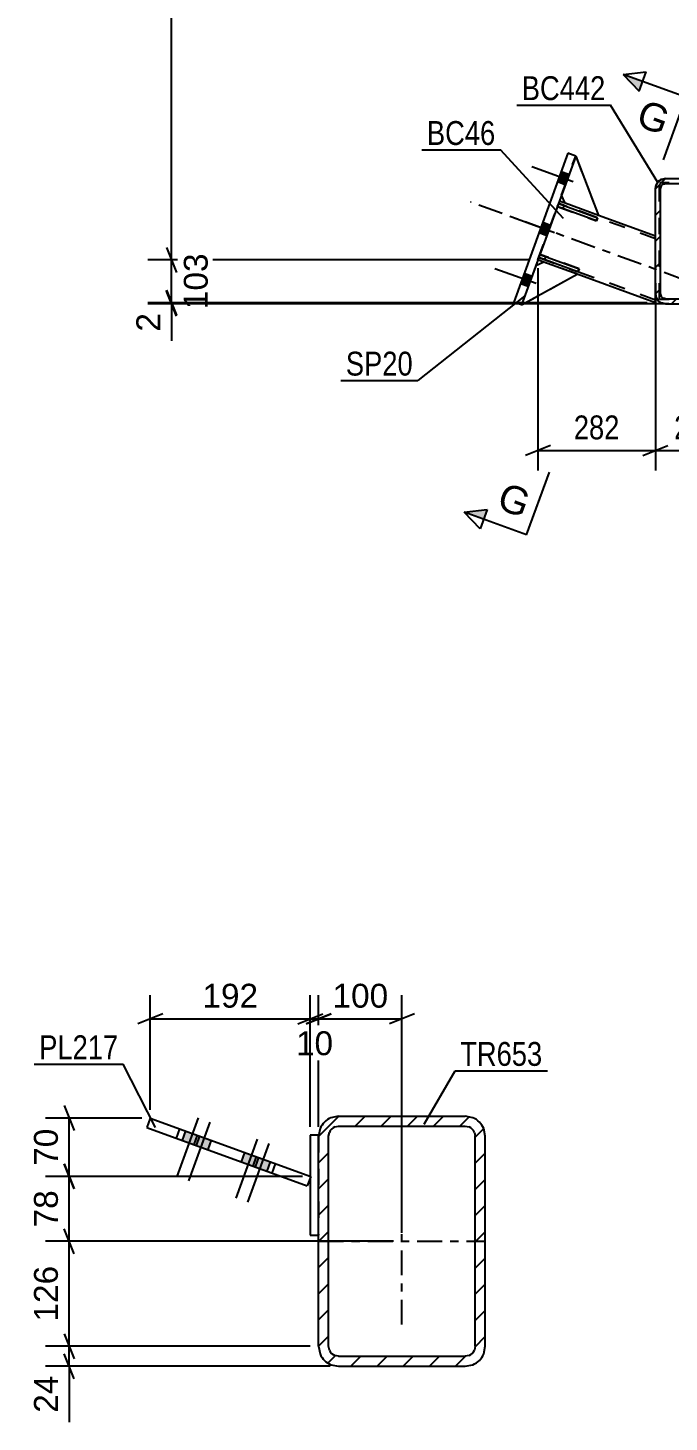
# Model space of a CAD drawing. Header units: millimetres. Extents: x 0 to 1189, y 0 to 841.
# Drawn here: x 488.9 to 565.9, y 375.9 to 543.2 of the extents above; entities that cross this region are included whole.
import ezdxf

# ---------------------------------------------------------------- set-up
doc = ezdxf.new("R2010")
doc.units = ezdxf.units.MM
doc.linetypes.add('DXK_LINE_DOT2', pattern=[3.9198, 1.9599, -1.9599])
doc.linetypes.add('DXK_LINE_DOT3', pattern=[5.9187, 2.979, -0.9799, 0.9799, -0.9799])
doc.styles.add('Arial', font='arial.ttf', dxfattribs={"height": 0.2})
doc.styles.add('Arial Narrow', font='ARIALN.TTF', dxfattribs={"height": 0.2})

# ---------------------------------------------------------------- blocks, each defined once
blk = doc.blocks.new('Part-348435271-11978 - 11896')
at = {"color": 7, "linetype": 'DXK_LINE_DOT2'}
for p, q in [((552.98, 523.1), (554.69, 527.8)), ((554.69, 527.8), (557.42, 520.69)), ((553.42, 522.14), (552.98, 523.1)), ((557.42, 520.69), (553.42, 522.14))]:
    blk.add_line(p, q, dxfattribs=at)
blk = doc.blocks.new('Part-348435271-11906 - 11896')
at = {"linetype": 'Continuous'}
h = blk.add_hatch(dxfattribs=at)
h.set_pattern_fill('', scale=0.7, style=0, pattern_type=0)
h.set_pattern_definition([(45, (564.25, 511.2994), (-1.57154, 1.57154), [])])
h.paths.add_polyline_path([(564.25, 523.9), (564.25, 511.3), (564.34, 510.84), (564.6, 510.45), (564.99, 510.19), (565.45, 510.1), (573.05, 510.1), (573.51, 510.19), (573.9, 510.45), (574.16, 510.84), (574.25, 511.3), (574.25, 523.9), (574.16, 524.36), (573.9, 524.75), (573.51, 525.01), (573.05, 525.1), (565.45, 525.1), (564.99, 525.01), (564.6, 524.75), (564.34, 524.36)])
h.paths.add_polyline_path([(565.03, 524.32), (565.22, 524.45), (565.45, 524.5), (573.05, 524.5), (573.28, 524.45), (573.47, 524.32), (573.6, 524.13), (573.65, 523.9), (573.65, 511.3), (573.6, 511.07), (573.47, 510.88), (573.28, 510.75), (573.05, 510.7), (565.45, 510.7), (565.22, 510.75), (565.03, 510.88), (564.9, 511.07), (564.85, 511.3), (564.85, 523.9), (564.9, 524.13)])
at = {"color": 7, "linetype": 'DXK_LINE_DOT2'}
for p, q in [((564.25, 523.9), (564.34, 524.36)), ((564.25, 511.3), (564.25, 523.9)), ((564.9, 524.13), (564.85, 523.9)), ((564.85, 511.3), (564.85, 523.9)), ((564.99, 525.01), (565.45, 525.1)), ((565.45, 524.5), (565.22, 524.45)), ((565.45, 525.1), (573.05, 525.1)), ((565.45, 524.5), (573.05, 524.5)), ((573.05, 525.1), (573.51, 525.01)), ((573.28, 524.45), (573.05, 524.5)), ((573.65, 523.9), (573.6, 524.13)), ((573.65, 511.3), (573.65, 523.9)), ((574.16, 524.36), (574.25, 523.9)), ((574.25, 511.3), (574.25, 523.9)), ((564.34, 510.84), (564.25, 511.3)), ((564.85, 511.3), (564.9, 511.07)), ((565.45, 510.1), (564.99, 510.19)), ((565.22, 510.75), (565.45, 510.7)), ((565.45, 510.7), (573.05, 510.7)), ((565.45, 510.1), (573.05, 510.1)), ((573.05, 510.7), (573.28, 510.75)), ((573.51, 510.19), (573.05, 510.1)), ((573.6, 511.07), (573.65, 511.3)), ((574.25, 511.3), (574.16, 510.84))]:
    blk.add_line(p, q, dxfattribs=at)
at = {"color": 2, "linetype": 'Continuous'}
for p, q in [((564.34, 524.36), (564.25, 523.9)), ((564.25, 511.3), (564.25, 523.9)), ((564.85, 523.9), (564.9, 524.13)), ((564.85, 511.3), (564.85, 523.9)), ((565.45, 525.1), (564.99, 525.01)), ((565.22, 524.45), (565.45, 524.5)), ((565.45, 525.1), (573.05, 525.1)), ((565.45, 524.5), (573.05, 524.5)), ((573.51, 525.01), (573.05, 525.1)), ((573.05, 524.5), (573.28, 524.45)), ((573.6, 524.13), (573.65, 523.9)), ((573.65, 511.3), (573.65, 523.9)), ((574.25, 523.9), (574.16, 524.36)), ((574.25, 511.3), (574.25, 523.9)), ((564.25, 511.3), (564.34, 510.84)), ((564.9, 511.07), (564.85, 511.3)), ((564.99, 510.19), (565.45, 510.1)), ((565.45, 510.7), (565.22, 510.75)), ((565.45, 510.7), (573.05, 510.7)), ((565.45, 510.1), (573.05, 510.1)), ((573.28, 510.75), (573.05, 510.7)), ((573.05, 510.1), (573.51, 510.19)), ((573.65, 511.3), (573.6, 511.07)), ((574.16, 510.84), (574.25, 511.3))]:
    blk.add_line(p, q, dxfattribs=at)
at = {"color": 7, "linetype": 'DXK_LINE_DOT3'}
blk.add_line((569.25, 517.6), (569.25, 517.6), dxfattribs=at)
at = {"color": 7, "linetype": 'DXK_LINE_DOT2'}
for centre, radius, start, end in [((565.45, 523.9), 1.2, 112.5, 157.5), ((565.45, 523.9), 0.6, 112.5, 157.5), ((573.05, 523.9), 0.6, 22.5, 67.5), ((573.05, 523.9), 1.2, 22.5, 67.5), ((565.45, 511.3), 1.2, 202.5, 247.5), ((565.45, 511.3), 0.6, 202.5, 247.5), ((573.05, 511.3), 0.6, 292.5, 337.5), ((573.05, 511.3), 1.2, 292.5, 337.5)]:
    blk.add_arc(centre, radius, start, end, dxfattribs=at)
at = {"color": 2, "linetype": 'Continuous'}
for centre, radius, start, end in [((565.45, 523.9), 1.2, 112.5, 157.5), ((565.45, 523.9), 0.6, 112.5, 157.5), ((573.05, 523.9), 0.6, 22.5, 67.5), ((573.05, 523.9), 1.2, 22.5, 67.5), ((565.45, 511.3), 1.2, 202.5, 247.5), ((565.45, 511.3), 0.6, 202.5, 247.5), ((573.05, 511.3), 0.6, 292.5, 337.5), ((573.05, 511.3), 1.2, 292.5, 337.5)]:
    blk.add_arc(centre, radius, start, end, dxfattribs=at)
blk = doc.blocks.new('Part-348435271-11976 - 11896')
at = {"color": 7, "linetype": 'DXK_LINE_DOT2'}
for p, q in [((550.86, 515.09), (549.9, 514.64)), ((554.85, 513.64), (550.86, 515.09)), ((549.9, 514.64), (548.19, 509.95)), ((548.19, 509.95), (554.85, 513.64))]:
    blk.add_line(p, q, dxfattribs=at)
blk = doc.blocks.new('Part-348435271-11977 - 11896')
at = {"color": 2, "linetype": 'Continuous'}
for p, q in [((550.86, 515.09), (549.9, 514.64)), ((554.85, 513.64), (550.86, 515.09)), ((548.19, 509.95), (554.85, 513.64))]:
    blk.add_line(p, q, dxfattribs=at)
at = {"color": 7, "linetype": 'DXK_LINE_DOT2'}
blk.add_line((549.9, 514.64), (548.19, 509.95), dxfattribs=at)
blk = doc.blocks.new('Part-348435271-11979 - 11896')
at = {"color": 7, "linetype": 'DXK_LINE_DOT2'}
blk.add_line((552.98, 523.1), (554.69, 527.8), dxfattribs=at)
at = {"color": 2, "linetype": 'Continuous'}
for p, q in [((554.69, 527.8), (557.42, 520.69)), ((553.42, 522.14), (552.98, 523.1)), ((557.42, 520.69), (553.42, 522.14))]:
    blk.add_line(p, q, dxfattribs=at)
blk = doc.blocks.new('Part-348435271-11980 - 11896')
at = {"color": 7, "linetype": 'DXK_LINE_DOT2'}
for p, q in [((550.39, 516.01), (550.26, 515.63)), ((550.26, 515.63), (554.96, 513.92)), ((555.09, 514.3), (550.39, 516.01)), ((550.96, 515.38), (551.1, 515.75)), ((554.96, 513.92), (555.09, 514.3))]:
    blk.add_line(p, q, dxfattribs=at)
blk = doc.blocks.new('Part-348435271-11916 - 11896')
at = {"color": 7, "linetype": 'DXK_LINE_DOT3'}
blk.add_line((573.65, 510.79), (542.04, 522.29), dxfattribs=at)
at = {"color": 7, "linetype": 'DXK_LINE_DOT2'}
for p, q in [((550.15, 515.35), (552.72, 522.4)), ((564.25, 517.88), (552.62, 522.12)), ((557.42, 520.69), (553.42, 522.14)), ((564.25, 511.3), (564.25, 518.2)), ((564.25, 517.86), (564.25, 517.88)), ((564.25, 510.54), (550.26, 515.63)), ((554.85, 513.64), (550.86, 515.09)), ((564.25, 510.54), (564.25, 510.86))]:
    blk.add_line(p, q, dxfattribs=at)
at = {"color": 2, "linetype": 'Continuous'}
for p, q in [((553.42, 522.14), (552.72, 522.4)), ((564.25, 518.2), (557.42, 520.69)), ((550.86, 515.09), (550.15, 515.35)), ((564.25, 510.22), (554.85, 513.64)), ((564.25, 510.22), (564.25, 511.3))]:
    blk.add_line(p, q, dxfattribs=at)
blk = doc.blocks.new('Part-348435271-11981 - 11896')
at = {"color": 7, "linetype": 'DXK_LINE_DOT2'}
for p, q in [((552.62, 522.12), (552.48, 521.74)), ((557.32, 520.41), (552.62, 522.12)), ((553.19, 521.48), (553.32, 521.86)), ((552.48, 521.74), (557.18, 520.03)), ((557.18, 520.03), (557.32, 520.41))]:
    blk.add_line(p, q, dxfattribs=at)
blk = doc.blocks.new('Part-348435271-11982 - 11896')
at = {"color": 2, "linetype": 'Continuous'}
for p, q in [((550.39, 516.01), (550.26, 515.63)), ((554.96, 513.92), (550.26, 515.63)), ((550.39, 516.01), (555.09, 514.3)), ((555.09, 514.3), (554.96, 513.92))]:
    blk.add_line(p, q, dxfattribs=at)
at = {"color": 7, "linetype": 'DXK_LINE_DOT2'}
blk.add_line((550.96, 515.38), (551.1, 515.75), dxfattribs=at)
blk = doc.blocks.new('Part-348435271-11938 - 11896')
at = {"color": 2, "linetype": 'Continuous'}
for p, q in [((553.75, 528.14), (547.25, 510.29)), ((554.69, 527.8), (548.19, 509.95)), ((554.69, 527.8), (553.75, 528.14)), ((548.19, 509.95), (547.25, 510.29))]:
    blk.add_line(p, q, dxfattribs=at)
blk = doc.blocks.new('Part-348435271-11983 - 11896')
at = {"color": 2, "linetype": 'Continuous'}
for p, q in [((552.62, 522.12), (552.48, 521.74)), ((552.62, 522.12), (557.32, 520.41)), ((557.18, 520.03), (552.48, 521.74)), ((557.32, 520.41), (557.18, 520.03))]:
    blk.add_line(p, q, dxfattribs=at)
at = {"color": 7, "linetype": 'DXK_LINE_DOT2'}
blk.add_line((553.19, 521.48), (553.32, 521.86), dxfattribs=at)
blk = doc.blocks.new('Bolt-348435271-11987 - 11896')
at = {"linetype": 'Continuous'}
for points in [[(553.44, 524.37), (553.88, 525.59), (552.94, 525.93), (552.5, 524.71)], [(553.44, 524.37), (553.88, 525.59), (552.94, 525.93), (552.5, 524.71)], [(553.44, 524.37), (553.88, 525.59), (552.94, 525.93), (552.5, 524.71)], [(551.22, 518.26), (551.66, 519.48), (550.72, 519.83), (550.28, 518.6)], [(551.22, 518.26), (551.66, 519.48), (550.72, 519.83), (550.28, 518.6)], [(548.99, 512.15), (549.44, 513.38), (548.5, 513.72), (548.05, 512.5)], [(548.99, 512.15), (549.44, 513.38), (548.5, 513.72), (548.05, 512.5)], [(548.99, 512.15), (549.44, 513.38), (548.5, 513.72), (548.05, 512.5)]]:
    blk.add_hatch(color=1, dxfattribs=at).paths.add_polyline_path(points)
at = {"color": 1, "linetype": 'Continuous'}
for p, q in [((554.37, 524.72), (549.43, 526.52)), ((554.37, 524.72), (549.43, 526.52)), ((554.37, 524.72), (549.43, 526.52)), ((553.88, 525.59), (552.94, 525.93)), ((553.88, 525.59), (552.94, 525.93)), ((553.88, 525.59), (552.94, 525.93)), ((553.44, 524.37), (552.5, 524.71)), ((553.44, 524.37), (552.5, 524.71)), ((553.44, 524.37), (552.5, 524.71)), ((552.14, 518.62), (547.21, 520.41)), ((552.14, 518.62), (547.21, 520.41)), ((551.22, 518.26), (550.28, 518.6)), ((551.22, 518.26), (550.28, 518.6)), ((551.66, 519.48), (550.72, 519.83)), ((551.66, 519.48), (550.72, 519.83)), ((549.92, 512.51), (544.99, 514.3)), ((549.92, 512.51), (544.99, 514.3)), ((549.92, 512.51), (544.99, 514.3)), ((549.44, 513.38), (548.5, 513.72)), ((549.44, 513.38), (548.5, 513.72)), ((549.44, 513.38), (548.5, 513.72)), ((548.99, 512.15), (548.05, 512.5)), ((548.99, 512.15), (548.05, 512.5)), ((548.99, 512.15), (548.05, 512.5))]:
    blk.add_line(p, q, dxfattribs=at)
blk = doc.blocks.new('Part-348435271-23889 - 11896')
at = {"color": 7, "linetype": 'DXK_LINE_DOT2'}
for p, q in [((564.75, 510.6), (564.75, 524.6)), ((573.75, 524.6), (564.75, 524.6)), ((573.75, 510.6), (573.75, 524.6)), ((573.75, 510.6), (564.75, 510.6))]:
    blk.add_line(p, q, dxfattribs=at)
blk = doc.blocks.new('Bolt-348435271-16182 - 16090')
at = {"linetype": 'Continuous'}
for points in [[(507.42, 409.75), (509.11, 409.14), (509.52, 410.27), (507.83, 410.88)], [(508.82, 409.24), (510.51, 408.63), (510.93, 409.75), (509.23, 410.37)], [(514.51, 407.17), (516.2, 406.56), (516.61, 407.68), (514.92, 408.3)], [(515.91, 406.66), (517.61, 406.05), (518.02, 407.17), (516.33, 407.79)]]:
    blk.add_hatch(color=1, dxfattribs=at).paths.add_polyline_path(points)
at = {"color": 1, "linetype": 'Continuous'}
for p, q in [((509.36, 412.45), (506.79, 405.4)), ((510.76, 411.94), (508.2, 404.89)), ((507.83, 410.88), (507.42, 409.75)), ((509.23, 410.37), (508.82, 409.24)), ((509.52, 410.27), (509.11, 409.14)), ((510.93, 409.75), (510.51, 408.63)), ((516.45, 409.87), (513.89, 402.82)), ((514.92, 408.3), (514.51, 407.17)), ((517.85, 409.36), (515.29, 402.31)), ((516.33, 407.79), (515.91, 406.66)), ((516.61, 407.68), (516.2, 406.56)), ((518.02, 407.17), (517.61, 406.05))]:
    blk.add_line(p, q, dxfattribs=at)
blk = doc.blocks.new('Part-348435271-16135 - 16090')
at = {"color": 2, "linetype": 'Continuous'}
for p, q in [((523.82, 410.37), (522.82, 410.37)), ((522.82, 410.37), (522.82, 398.37)), ((523.82, 410.37), (523.82, 410.24)), ((522.82, 398.37), (523.82, 398.37))]:
    blk.add_line(p, q, dxfattribs=at)
at = {"color": 7, "linetype": 'DXK_LINE_DOT2'}
blk.add_line((523.82, 410.24), (523.82, 398.37), dxfattribs=at)
blk = doc.blocks.new('Part-348435271-16145 - 16090')
at = {"linetype": 'Continuous'}
h = blk.add_hatch(dxfattribs=at)
h.set_pattern_fill('', scale=0.7, style=0, pattern_type=0)
h.set_pattern_definition([(45, (543.6406, 411.163), (-1.57154, 1.57154), [])])
h.paths.add_polyline_path([(543.82, 410.24), (543.64, 411.16), (543.12, 411.94), (542.34, 412.46), (541.42, 412.64), (526.22, 412.64), (525.3, 412.46), (524.53, 411.94), (524.01, 411.16), (523.82, 410.24), (523.82, 385.04), (524.01, 384.13), (524.53, 383.35), (525.3, 382.83), (526.22, 382.64), (541.42, 382.64), (542.34, 382.83), (543.12, 383.35), (543.64, 384.13), (543.82, 385.04)])
h.paths.add_polyline_path([(542.53, 384.59), (542.27, 384.2), (541.88, 383.94), (541.42, 383.84), (526.22, 383.84), (525.76, 383.94), (525.37, 384.2), (525.11, 384.59), (525.02, 385.04), (525.02, 410.24), (525.11, 410.7), (525.37, 411.09), (525.76, 411.35), (526.22, 411.44), (541.42, 411.44), (541.88, 411.35), (542.27, 411.09), (542.53, 410.7), (542.62, 410.24), (542.62, 385.04)])
at = {"color": 2, "linetype": 'Continuous'}
for p, q in [((526.22, 412.64), (525.3, 412.46)), ((525.76, 411.35), (526.22, 411.44)), ((526.22, 412.64), (541.42, 412.64)), ((526.22, 411.44), (541.42, 411.44)), ((542.34, 412.46), (541.42, 412.64)), ((541.42, 411.44), (541.88, 411.35)), ((524.01, 411.16), (523.82, 410.24)), ((523.82, 385.04), (523.82, 410.24)), ((525.02, 410.24), (525.11, 410.7)), ((525.02, 385.04), (525.02, 410.24)), ((542.53, 410.7), (542.62, 410.24)), ((542.62, 385.04), (542.62, 410.24)), ((543.82, 410.24), (543.64, 411.16)), ((543.82, 385.04), (543.82, 410.24)), ((523.82, 385.04), (524.01, 384.13)), ((525.11, 384.59), (525.02, 385.04)), ((542.62, 385.04), (542.53, 384.59)), ((543.64, 384.13), (543.82, 385.04)), ((526.22, 383.84), (525.76, 383.94)), ((526.22, 383.84), (541.42, 383.84)), ((541.88, 383.94), (541.42, 383.84)), ((525.3, 382.83), (526.22, 382.64)), ((526.22, 382.64), (541.42, 382.64)), ((541.42, 382.64), (542.34, 382.83))]:
    blk.add_line(p, q, dxfattribs=at)
at = {"color": 7, "linetype": 'DXK_LINE_DOT3'}
for p, q in [((533.82, 387.64), (533.82, 407.64)), ((523.82, 397.64), (543.82, 397.64))]:
    blk.add_line(p, q, dxfattribs=at)
at = {"color": 2, "linetype": 'Continuous'}
for centre, radius, start, end in [((526.22, 410.24), 2.4, 112.5, 157.5), ((541.42, 410.24), 2.4, 22.5, 67.5), ((526.22, 410.24), 1.2, 112.5, 157.5), ((541.42, 410.24), 1.2, 22.5, 67.5), ((526.22, 385.04), 2.4, 202.5, 247.5), ((526.22, 385.04), 1.2, 202.5, 247.5), ((541.42, 385.04), 1.2, 292.5, 337.5), ((541.42, 385.04), 2.4, 292.5, 337.5)]:
    blk.add_arc(centre, radius, start, end, dxfattribs=at)
blk = doc.blocks.new('Part-348435271-16152 - 16090')
at = {"color": 2, "linetype": 'Continuous'}
for p, q in [((503.6, 412.42), (503.18, 411.29)), ((503.6, 412.42), (522.87, 405.41)), ((503.18, 411.29), (522.46, 404.28)), ((507.11, 411.14), (506.7, 410.01)), ((522.87, 405.41), (522.46, 404.28))]:
    blk.add_line(p, q, dxfattribs=at)
at = {"color": 7, "linetype": 'DXK_LINE_DOT2'}
blk.add_line((518.25, 405.81), (518.66, 406.94), dxfattribs=at)
blk = doc.blocks.new('StraightDimension-348435271-15465 - 11896')
at = {"color": 7, "linetype": 'Continuous'}
for p, q in [((550.15, 514.35), (550.15, 490.08)), ((564.25, 512.55), (564.25, 490.08)), ((551.65, 493.08), (548.65, 491.88)), ((550.15, 492.48), (564.25, 492.48)), ((562.75, 491.88), (565.75, 493.08))]:
    blk.add_line(p, q, dxfattribs=at)
at = {"color": 0}
blk.add_wipeout([(560.54, 493.23), (560.54, 497.43), (553.86, 497.43), (553.86, 493.23)], dxfattribs=at)
at = {"color": 3, "style": 'Arial Narrow'}
blk.add_text('282', height=2.863, dxfattribs=at).set_placement((554.46, 493.83))
blk = doc.blocks.new('StraightDimension-348435271-15464 - 11896')
at = {"color": 7, "linetype": 'Continuous'}
for p, q in [((564.25, 512.55), (564.25, 490.08)), ((574.25, 512.55), (574.25, 490.08)), ((562.75, 491.88), (565.75, 493.08)), ((564.25, 492.48), (574.25, 492.48)), ((575.75, 493.08), (572.75, 491.88))]:
    blk.add_line(p, q, dxfattribs=at)
at = {"color": 0}
blk.add_wipeout([(572.59, 493.23), (572.59, 497.43), (565.91, 497.43), (565.91, 493.23)], dxfattribs=at)
at = {"color": 3, "style": 'Arial Narrow'}
blk.add_text('200', height=2.863, dxfattribs=at).set_placement((566.51, 493.83))
blk = doc.blocks.new('StraightDimension-348435271-15509 - 11896')
at = {"color": 7, "linetype": 'Continuous'}
for p, q in [((506.15, 515.35), (506.15, 696.2)), ((505.55, 516.85), (506.75, 513.85)), ((549.15, 515.35), (503.3, 515.35))]:
    blk.add_line(p, q, dxfattribs=at)
blk = doc.blocks.new('StraightDimension-348435271-15510 - 11896')
at = {"color": 7, "linetype": 'Continuous'}
for p, q in [((505.55, 516.85), (506.75, 513.85)), ((549.15, 515.35), (503.75, 515.35)), ((506.15, 510.22), (506.15, 515.35)), ((563.25, 510.22), (503.75, 510.22)), ((506.75, 508.72), (505.55, 511.72))]:
    blk.add_line(p, q, dxfattribs=at)
at = {"color": 0}
blk.add_wipeout([(511.09, 516.72), (506.89, 516.72), (506.89, 508.85), (511.09, 508.85)], dxfattribs=at)
at = {"color": 3, "style": 'Arial'}
blk.add_text('103', height=2.865, rotation=90.0002, dxfattribs=at).set_placement((510.5, 509.45))
blk = doc.blocks.new('StraightDimension-348435271-15511 - 11896')
at = {"color": 7, "linetype": 'Continuous'}
for p, q in [((563.25, 510.22), (503.3, 510.22)), ((565.86, 510.1), (503.3, 510.1)), ((505.55, 511.72), (506.75, 508.72)), ((506.75, 508.6), (505.55, 511.6)), ((506.15, 510.1), (506.15, 510.22))]:
    blk.add_line(p, q, dxfattribs=at)
at = {"color": 0}
blk.add_wipeout([(505.39, 509.57), (501.19, 509.57), (501.19, 506.15), (505.39, 506.15)], dxfattribs=at)
at = {"color": 7, "linetype": 'Continuous'}
blk.add_line((506.15, 510.1), (506.15, 505.63), dxfattribs=at)
blk.add_line((506.15, 510.1), (506.15, 505.63), dxfattribs=at)
at = {"color": 3, "style": 'Arial'}
blk.add_text('2', height=2.87, rotation=90.0002, dxfattribs=at).set_placement((504.8, 506.75))
blk = doc.blocks.new('StraightDimension-348435271-16822 - 16090')
at = {"color": 7, "linetype": 'Continuous'}
for p, q in [((493.26, 413.92), (494.46, 410.92)), ((502.6, 412.42), (491.01, 412.42)), ((493.86, 405.41), (493.86, 412.42)), ((494.46, 403.91), (493.26, 406.91)), ((521.87, 405.41), (491.01, 405.41))]:
    blk.add_line(p, q, dxfattribs=at)
at = {"color": 0}
blk.add_wipeout([(493.11, 411.74), (488.91, 411.74), (488.91, 406.09), (493.11, 406.09)], dxfattribs=at)
at = {"color": 3, "style": 'Arial'}
blk.add_text('70', height=2.865, rotation=90.0002, dxfattribs=at).set_placement((492.51, 406.69))
blk = doc.blocks.new('StraightDimension-348435271-16823 - 16090')
at = {"color": 7, "linetype": 'Continuous'}
for p, q in [((493.26, 406.91), (494.46, 403.91)), ((521.87, 405.41), (491.01, 405.41)), ((493.86, 397.64), (493.86, 405.41)), ((494.46, 396.14), (493.26, 399.14)), ((532.82, 397.64), (491.01, 397.64))]:
    blk.add_line(p, q, dxfattribs=at)
at = {"color": 0}
blk.add_wipeout([(493.11, 404.35), (488.91, 404.35), (488.91, 398.7), (493.11, 398.7)], dxfattribs=at)
at = {"color": 3, "style": 'Arial'}
blk.add_text('78', height=2.865, rotation=90.0002, dxfattribs=at).set_placement((492.51, 399.3))
blk = doc.blocks.new('StraightDimension-348435271-16824 - 16090')
at = {"color": 7, "linetype": 'Continuous'}
for p, q in [((494.46, 396.14), (493.26, 399.14)), ((532.82, 397.64), (491.01, 397.64)), ((493.86, 385.04), (493.86, 397.64)), ((493.26, 386.54), (494.46, 383.54)), ((522.82, 385.04), (491.01, 385.04))]:
    blk.add_line(p, q, dxfattribs=at)
at = {"color": 0}
blk.add_wipeout([(493.11, 395.28), (488.91, 395.28), (488.91, 387.41), (493.11, 387.41)], dxfattribs=at)
at = {"color": 3, "style": 'Arial'}
blk.add_text('126', height=2.865, rotation=90.0002, dxfattribs=at).set_placement((492.51, 388.01))
blk = doc.blocks.new('StraightDimension-348435271-16825 - 16090')
at = {"color": 7, "linetype": 'Continuous'}
for p, q in [((493.26, 386.54), (494.46, 383.54)), ((522.82, 385.04), (491.01, 385.04)), ((493.86, 382.64), (493.86, 385.04)), ((494.46, 381.14), (493.26, 384.14)), ((525.22, 382.64), (491.01, 382.64))]:
    blk.add_line(p, q, dxfattribs=at)
at = {"color": 0}
blk.add_wipeout([(493.11, 382.12), (488.91, 382.12), (488.91, 376.47), (493.11, 376.47)], dxfattribs=at)
at = {"color": 7, "linetype": 'Continuous'}
blk.add_line((493.86, 382.64), (493.86, 375.95), dxfattribs=at)
blk.add_line((493.86, 382.64), (493.86, 375.95), dxfattribs=at)
at = {"color": 3, "style": 'Arial'}
blk.add_text('24', height=2.865, rotation=90.0002, dxfattribs=at).set_placement((492.51, 377.07))
blk = doc.blocks.new('StraightDimension-348435271-17181 - 16090')
at = {"color": 7, "linetype": 'Continuous'}
for p, q in [((523.82, 411.37), (523.82, 427.16)), ((533.82, 398.64), (533.82, 427.16)), ((522.32, 423.71), (525.32, 424.91)), ((535.32, 424.91), (532.32, 423.71)), ((523.82, 424.31), (533.82, 424.31))]:
    blk.add_line(p, q, dxfattribs=at)
at = {"color": 0}
blk.add_wipeout([(532.76, 425.06), (532.76, 429.26), (524.89, 429.26), (524.89, 425.06)], dxfattribs=at)
at = {"color": 3, "style": 'Arial'}
blk.add_text('100', height=2.865, dxfattribs=at).set_placement((525.49, 425.66))
blk = doc.blocks.new('StraightDimension-348435271-17182 - 16090')
at = {"color": 7, "linetype": 'Continuous'}
for p, q in [((522.82, 411.37), (522.82, 426.71)), ((523.82, 411.37), (523.82, 426.71)), ((521.32, 423.71), (524.32, 424.91)), ((525.32, 424.91), (522.32, 423.71)), ((522.82, 424.31), (523.82, 424.31))]:
    blk.add_line(p, q, dxfattribs=at)
at = {"color": 0}
blk.add_wipeout([(526.15, 419.36), (526.15, 423.56), (520.5, 423.56), (520.5, 419.36)], dxfattribs=at)
at = {"color": 3, "style": 'Arial'}
blk.add_text('10', height=2.865, dxfattribs=at).set_placement((521.1, 419.96))
blk = doc.blocks.new('StraightDimension-348435271-17183 - 16090')
at = {"color": 7, "linetype": 'Continuous'}
for p, q in [((503.6, 413.42), (503.6, 427.16)), ((522.82, 411.37), (522.82, 427.16)), ((505.1, 424.91), (502.1, 423.71)), ((521.32, 423.71), (524.32, 424.91)), ((503.6, 424.31), (522.82, 424.31))]:
    blk.add_line(p, q, dxfattribs=at)
at = {"color": 0}
blk.add_wipeout([(517.14, 425.06), (517.14, 429.26), (509.27, 429.26), (509.27, 425.06)], dxfattribs=at)
at = {"color": 3, "style": 'Arial'}
blk.add_text('192', height=2.865, dxfattribs=at).set_placement((509.87, 425.66))
blk = doc.blocks.new('Mark-348435271-14998 - 11896')
at = {"color": 0}
blk.add_wipeout([(558.25, 534.52), (558.25, 537.52), (548.21, 537.52), (548.21, 534.52)], dxfattribs=at)
blk.add_wipeout([(558.25, 534.52), (558.25, 537.52), (548.21, 537.52), (548.21, 534.52)], dxfattribs=at)
at = {"color": 30, "linetype": 'Continuous'}
for p in [(547.61, 533.92), (564.56, 524.64)]:
    blk.add_line(p, (558.85, 533.92), dxfattribs=at)
at = {"color": 3, "style": 'Arial Narrow'}
blk.add_text('BC442', height=2.863, dxfattribs=at).set_placement((548.21, 534.52))
blk = doc.blocks.new('Mark-348435271-15004 - 11896')
at = {"color": 0}
blk.add_wipeout([(545.04, 529.14), (545.04, 532.14), (536.82, 532.14), (536.82, 529.14)], dxfattribs=at)
blk.add_wipeout([(545.04, 529.14), (545.04, 532.14), (536.82, 532.14), (536.82, 529.14)], dxfattribs=at)
at = {"color": 30, "linetype": 'Continuous'}
for p in [(536.22, 528.54), (553.22, 520.31)]:
    blk.add_line(p, (545.64, 528.54), dxfattribs=at)
at = {"color": 3, "style": 'Arial Narrow'}
blk.add_text('BC46', height=2.863, dxfattribs=at).set_placement((536.82, 529.14))
blk = doc.blocks.new('Mark-348435271-15014 - 11896')
at = {"color": 0}
blk.add_wipeout([(535.13, 501.48), (535.13, 504.48), (527.09, 504.48), (527.09, 501.48)], dxfattribs=at)
blk.add_wipeout([(535.13, 501.48), (535.13, 504.48), (527.09, 504.48), (527.09, 501.48)], dxfattribs=at)
at = {"color": 30, "linetype": 'Continuous'}
for p in [(548.59, 511.06), (526.49, 500.88)]:
    blk.add_line(p, (535.73, 500.88), dxfattribs=at)
at = {"color": 3, "style": 'Arial Narrow'}
blk.add_text('SP20', height=2.863, dxfattribs=at).set_placement((527.09, 501.48))
blk = doc.blocks.new('SectionMark-348435271-17877 - 11896')
at = {"linetype": 'Continuous'}
blk.add_hatch(color=6, dxfattribs=at).paths.add_polyline_path([(544.05, 485.43), (543.62, 484.25), (541.28, 485.11)])
at = {"color": 6, "linetype": 'Continuous'}
for p, q in [((560.39, 537.61), (563.16, 537.93)), ((541.28, 485.11), (544.05, 485.43)), ((543.2, 483.08), (541.28, 485.11)), ((544.05, 485.43), (543.2, 483.08))]:
    blk.add_line(p, q, dxfattribs=at)
at = {"color": 0, "linetype": 'Continuous'}
for points in [[(565.17, 530.28), (566.36, 533.57), (562.95, 534.81), (561.76, 531.52)], [(548.45, 484.36), (549.65, 487.65), (546.24, 488.89), (545.04, 485.6)]]:
    blk.add_wipeout(points, dxfattribs=at)
at = {"linetype": 'Continuous'}
blk.add_hatch(color=6, dxfattribs=at).paths.add_polyline_path([(562.73, 536.75), (562.31, 535.58), (560.39, 537.61)])
at = {"color": 6, "linetype": 'Continuous'}
for p, q in [((567.9, 534.87), (560.39, 537.61)), ((560.39, 537.61), (562.31, 535.58)), ((562.31, 535.58), (563.16, 537.93)), ((567.9, 534.87), (565.17, 527.36)), ((548.79, 482.37), (551.53, 489.89)), ((548.79, 482.37), (541.28, 485.11))]:
    blk.add_line(p, q, dxfattribs=at)
at = {"color": 3, "linetype": 'Continuous', "style": 'Arial'}
for p in [(561.76, 531.52), (545.04, 485.6)]:
    blk.add_text('G', height=3.34, rotation=-20.002, dxfattribs=at).set_placement(p)
blk = doc.blocks.new('Mark-348435271-17212 - 16090')
at = {"color": 0}
blk.add_wipeout([(550.68, 418.68), (550.68, 421.68), (540.82, 421.68), (540.82, 418.68)], dxfattribs=at)
blk.add_wipeout([(550.68, 418.68), (550.68, 421.68), (540.82, 421.68), (540.82, 418.68)], dxfattribs=at)
at = {"color": 30, "linetype": 'Continuous'}
for p, q in [((536.51, 411.69), (540.22, 418.08)), ((540.22, 418.08), (551.28, 418.08))]:
    blk.add_line(p, q, dxfattribs=at)
at = {"color": 3, "style": 'Arial Narrow'}
blk.add_text('TR653', height=2.863, dxfattribs=at).set_placement((540.82, 418.68))
blk = doc.blocks.new('Mark-348435271-17206 - 16090')
at = {"color": 0}
blk.add_wipeout([(499.77, 419.48), (499.77, 422.48), (490.27, 422.48), (490.27, 419.48)], dxfattribs=at)
blk.add_wipeout([(499.77, 419.48), (499.77, 422.48), (490.27, 422.48), (490.27, 419.48)], dxfattribs=at)
at = {"color": 30, "linetype": 'Continuous'}
for p in [(489.67, 418.88), (504.25, 411.27)]:
    blk.add_line(p, (500.37, 418.88), dxfattribs=at)
at = {"color": 3, "style": 'Arial Narrow'}
blk.add_text('PL217', height=2.863, dxfattribs=at).set_placement((490.27, 419.48))

msp = doc.modelspace()

# ---------------------------------------------------------------- block references
for name in ['Part-348435271-11938 - 11896', 'Part-348435271-11978 - 11896', 'Part-348435271-11979 - 11896', 'Bolt-348435271-11987 - 11896', 'Part-348435271-11906 - 11896', 'Part-348435271-23889 - 11896', 'Part-348435271-11916 - 11896', 'Part-348435271-11981 - 11896', 'Part-348435271-11983 - 11896', 'Part-348435271-11976 - 11896', 'Part-348435271-11977 - 11896', 'Part-348435271-11980 - 11896', 'Part-348435271-11982 - 11896', 'Part-348435271-16152 - 16090', 'Bolt-348435271-16182 - 16090', 'Part-348435271-16145 - 16090', 'Part-348435271-16135 - 16090']:
    msp.add_blockref(name, (0, 0))

# ---------------------------------------------------------------- next in the draw order: block references
for name in ['StraightDimension-348435271-15465 - 11896', 'Mark-348435271-17212 - 16090', 'StraightDimension-348435271-16822 - 16090']:
    msp.add_blockref(name, (0, 0))

# ---------------------------------------------------------------- next in the draw order: block references
for name in ['StraightDimension-348435271-15509 - 11896', 'StraightDimension-348435271-15464 - 11896', 'StraightDimension-348435271-16823 - 16090']:
    msp.add_blockref(name, (0, 0))

# ---------------------------------------------------------------- next in the draw order: block references
for name in ['Mark-348435271-14998 - 11896', 'StraightDimension-348435271-15510 - 11896', 'StraightDimension-348435271-16824 - 16090']:
    msp.add_blockref(name, (0, 0))

# ---------------------------------------------------------------- next in the draw order: block references
for name in ['Mark-348435271-15004 - 11896', 'StraightDimension-348435271-15511 - 11896', 'StraightDimension-348435271-17181 - 16090', 'StraightDimension-348435271-16825 - 16090']:
    msp.add_blockref(name, (0, 0))

# ---------------------------------------------------------------- next in the draw order: block references
for name in ['Mark-348435271-15014 - 11896', 'StraightDimension-348435271-17182 - 16090']:
    msp.add_blockref(name, (0, 0))

# ---------------------------------------------------------------- next in the draw order: block references
for name in ['SectionMark-348435271-17877 - 11896', 'StraightDimension-348435271-17183 - 16090']:
    msp.add_blockref(name, (0, 0))

# ---------------------------------------------------------------- next in the draw order: block references
msp.add_blockref('Mark-348435271-17206 - 16090', (0, 0))

doc.saveas('drawing.dxf')
